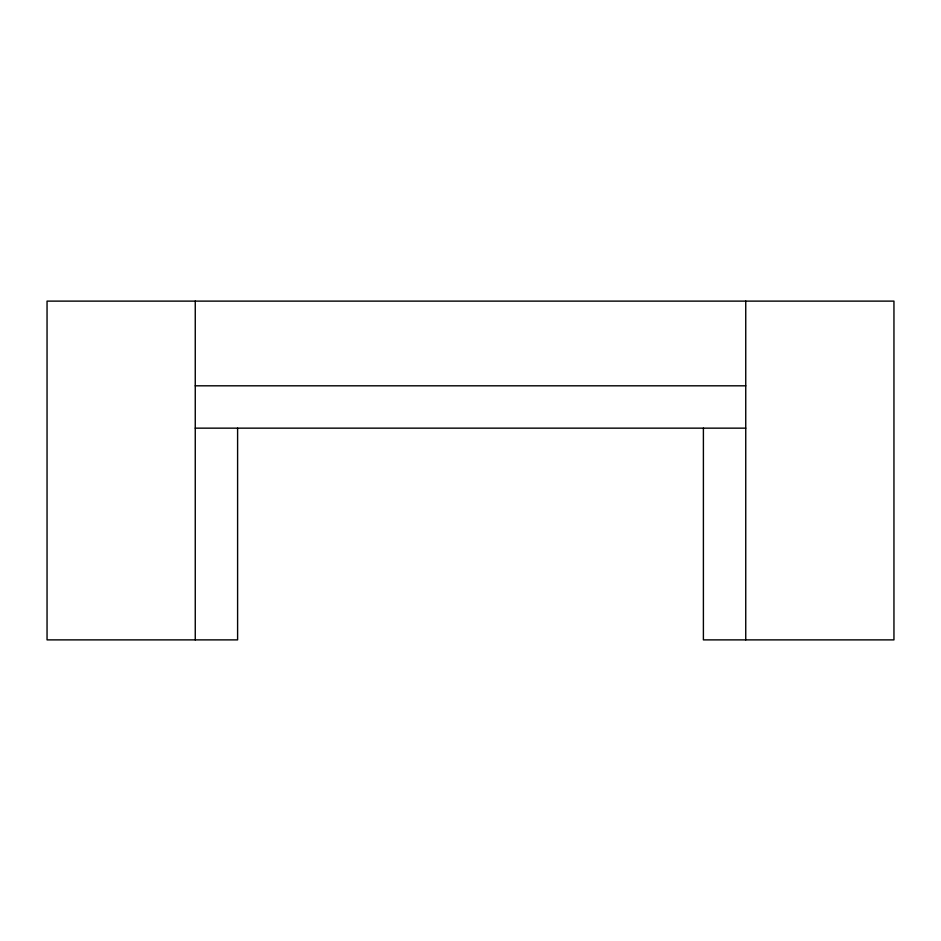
<?xml version="1.0" encoding="UTF-8"?>
<svg xmlns="http://www.w3.org/2000/svg" width="941" height="941" viewBox="0 0 941 941"><rect width="100%" height="100%" fill="white"/><g stroke="black" fill="none" stroke-linecap="round" stroke-linejoin="round"><path stroke-width="1.41" d="M195.257 385.81L745.743 385.81M195.257 428.155L745.743 428.155M745.743 301.12L745.743 639.88M703.398 428.155L703.398 639.88L893.95 639.88L893.95 301.12L47.05 301.12L47.05 639.88L237.602 639.88L237.602 428.155M195.257 301.12L195.257 639.88"/></g></svg>
